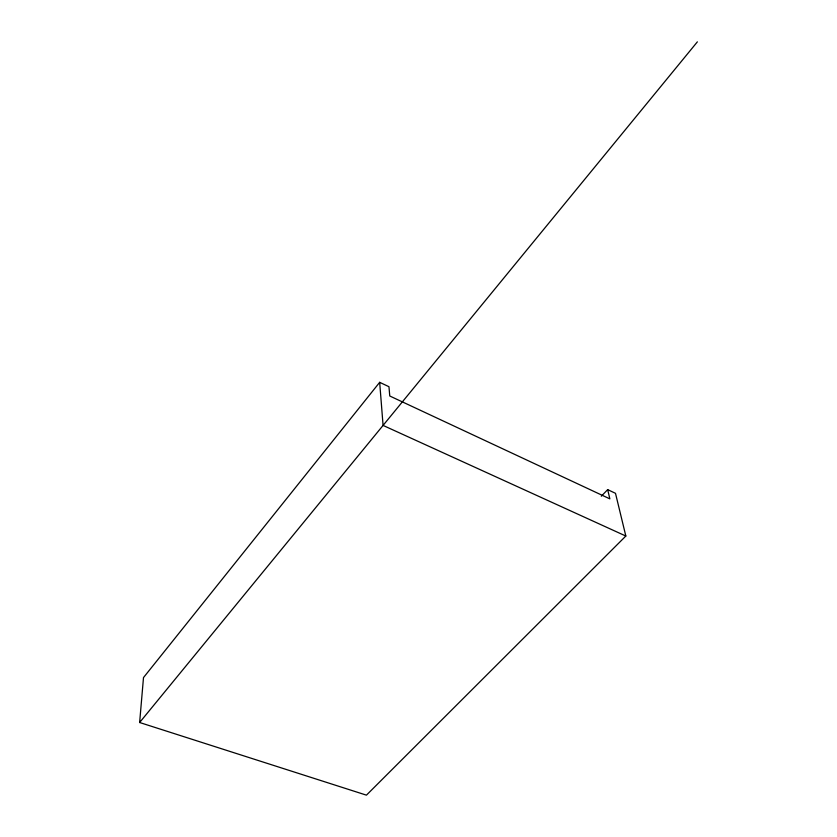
<?xml version="1.0" encoding="UTF-8"?>
<svg xmlns="http://www.w3.org/2000/svg" width="837" height="837" viewBox="0 0 837 837"><rect width="100%" height="100%" fill="white"/><g stroke="black" fill="none" stroke-linecap="round" stroke-linejoin="round"><path stroke-width="1.26" d="M607.672 489.635L615.498 493.317L625.835 536.036L366.439 795.15L139.633 722.509L143.493 677.583L379.674 382.331L388.964 386.704L389.76 395.995L609.859 498.873L607.672 489.635L601.311 496.215M139.633 722.509L697.367 41.85M625.835 536.036L383.074 425.416L379.674 382.331"/></g></svg>
